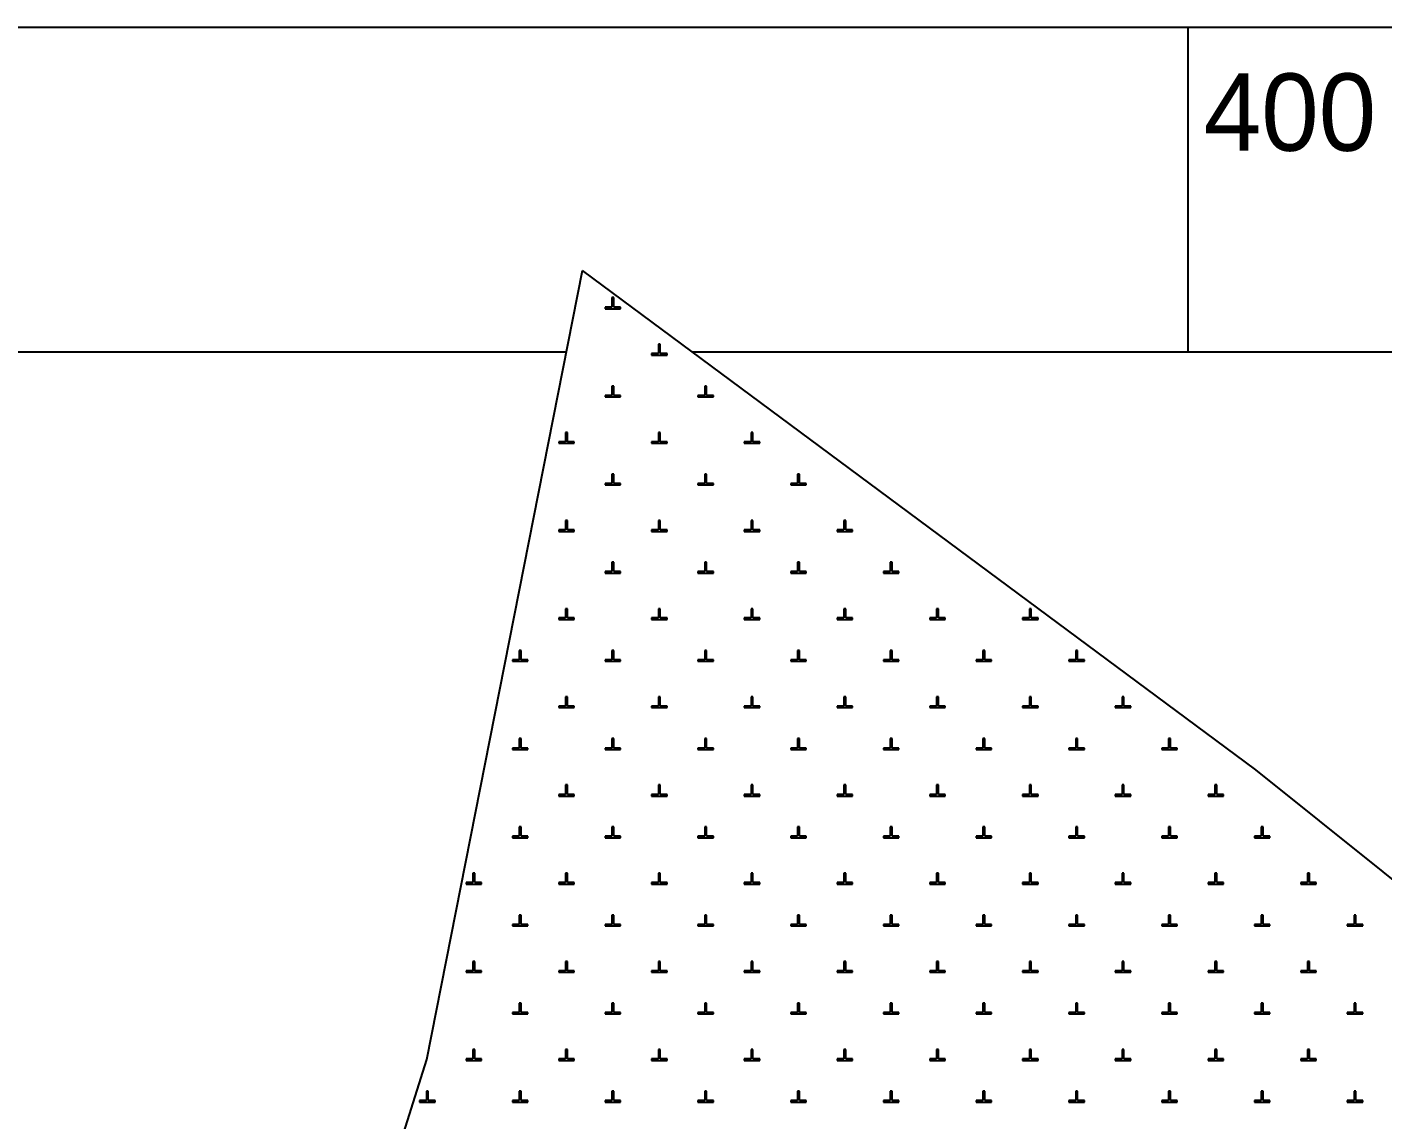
# Model space of a CAD drawing. Extents: x 550890 to 551618, y 1839259 to 1840146.
# Drawn here: x 551362.44 to 551406.29, y 1840075.16 to 1840110.5 of the extents above; entities that cross this region are included whole.
import ezdxf

# ---------------------------------------------------------------- set-up
doc = ezdxf.new("R2010")
doc.units = 0
for name, color, linetype in [('Level 10', 7, 'Continuous'), ('Level 19', 7, 'Continuous'), ('Level 23', 7, 'Continuous'), ('Level 63', 7, 'Continuous')]:
    doc.layers.add(name, color=color, linetype=linetype)

msp = doc.modelspace()

# ---------------------------------------------------------------- linework, layer by layer
at = {"layer": 'Level 10'}
msp.add_lwpolyline([(551419.93, 1839941.82), (551449.31, 1839963.25), (551424.53, 1839996.55), (551383.5, 1839991.13), (551380.09, 1840000), (551364.14, 1840041.48), (551375.37, 1840077.11), (551380.41, 1840102.63)], dxfattribs=at)
at = {"layer": 'Level 19'}
for p, q in [((551381.36, 1840101.44), (551381.14, 1840101.44)), ((551381.14, 1840101.44), (551381.14, 1840101.39)), ((551381.42, 1840101.75), (551381.36, 1840101.75)), ((551381.36, 1840101.75), (551381.36, 1840101.44)), ((551381.42, 1840101.44), (551381.42, 1840101.75)), ((551381.64, 1840101.44), (551381.42, 1840101.44)), ((551381.64, 1840101.39), (551381.64, 1840101.44)), ((551381.14, 1840101.39), (551381.64, 1840101.39)), ((551382.92, 1840100.25), (551382.86, 1840100.25)), ((551382.86, 1840100.25), (551382.86, 1840099.94)), ((551382.92, 1840099.94), (551382.92, 1840100.25)), ((551382.86, 1840099.94), (551382.64, 1840099.94)), ((551382.64, 1840099.94), (551382.64, 1840099.89)), ((551382.64, 1840099.89), (551383.14, 1840099.89)), ((551383.14, 1840099.94), (551382.92, 1840099.94)), ((551383.14, 1840099.89), (551383.14, 1840099.94)), ((551381.42, 1840098.89), (551381.36, 1840098.89)), ((551381.36, 1840098.89), (551381.36, 1840098.59)), ((551381.42, 1840098.59), (551381.42, 1840098.89)), ((551384.42, 1840098.89), (551384.36, 1840098.89)), ((551384.36, 1840098.89), (551384.36, 1840098.59)), ((551384.42, 1840098.59), (551384.42, 1840098.89)), ((551381.36, 1840098.59), (551381.14, 1840098.59)), ((551381.14, 1840098.59), (551381.14, 1840098.54)), ((551381.14, 1840098.54), (551381.64, 1840098.54)), ((551381.64, 1840098.59), (551381.42, 1840098.59)), ((551381.64, 1840098.54), (551381.64, 1840098.59)), ((551384.36, 1840098.59), (551384.14, 1840098.59)), ((551384.14, 1840098.59), (551384.14, 1840098.54)), ((551384.14, 1840098.54), (551384.64, 1840098.54)), ((551384.64, 1840098.59), (551384.42, 1840098.59)), ((551384.64, 1840098.54), (551384.64, 1840098.59)), ((551379.86, 1840097.09), (551379.64, 1840097.09)), ((551379.64, 1840097.09), (551379.64, 1840097.04)), ((551379.64, 1840097.04), (551380.14, 1840097.04)), ((551379.92, 1840097.39), (551379.86, 1840097.39)), ((551379.86, 1840097.39), (551379.86, 1840097.09)), ((551379.92, 1840097.09), (551379.92, 1840097.39)), ((551380.14, 1840097.09), (551379.92, 1840097.09)), ((551380.14, 1840097.04), (551380.14, 1840097.09)), ((551382.86, 1840097.09), (551382.64, 1840097.09)), ((551382.64, 1840097.09), (551382.64, 1840097.04)), ((551382.64, 1840097.04), (551383.14, 1840097.04)), ((551382.92, 1840097.39), (551382.86, 1840097.39)), ((551382.86, 1840097.39), (551382.86, 1840097.09)), ((551382.92, 1840097.09), (551382.92, 1840097.39)), ((551383.14, 1840097.09), (551382.92, 1840097.09)), ((551383.14, 1840097.04), (551383.14, 1840097.09)), ((551385.86, 1840097.09), (551385.64, 1840097.09)), ((551385.64, 1840097.09), (551385.64, 1840097.04)), ((551385.64, 1840097.04), (551386.14, 1840097.04)), ((551385.92, 1840097.39), (551385.86, 1840097.39)), ((551385.86, 1840097.39), (551385.86, 1840097.09)), ((551385.92, 1840097.09), (551385.92, 1840097.39)), ((551386.14, 1840097.09), (551385.92, 1840097.09)), ((551386.14, 1840097.04), (551386.14, 1840097.09)), ((551381.36, 1840095.74), (551381.14, 1840095.74)), ((551381.14, 1840095.74), (551381.14, 1840095.69)), ((551381.42, 1840096.04), (551381.36, 1840096.04)), ((551381.36, 1840096.04), (551381.36, 1840095.74)), ((551381.42, 1840095.74), (551381.42, 1840096.04)), ((551381.64, 1840095.74), (551381.42, 1840095.74)), ((551381.64, 1840095.69), (551381.64, 1840095.74)), ((551384.36, 1840095.74), (551384.14, 1840095.74)), ((551384.14, 1840095.74), (551384.14, 1840095.69)), ((551384.42, 1840096.04), (551384.36, 1840096.04)), ((551384.36, 1840096.04), (551384.36, 1840095.74)), ((551384.42, 1840095.74), (551384.42, 1840096.04)), ((551384.64, 1840095.74), (551384.42, 1840095.74)), ((551384.64, 1840095.69), (551384.64, 1840095.74)), ((551387.36, 1840095.74), (551387.14, 1840095.74)), ((551387.14, 1840095.74), (551387.14, 1840095.69)), ((551387.42, 1840096.04), (551387.36, 1840096.04)), ((551387.36, 1840096.04), (551387.36, 1840095.74)), ((551387.42, 1840095.74), (551387.42, 1840096.04)), ((551387.64, 1840095.74), (551387.42, 1840095.74)), ((551387.64, 1840095.69), (551387.64, 1840095.74)), ((551381.14, 1840095.69), (551381.64, 1840095.69)), ((551384.14, 1840095.69), (551384.64, 1840095.69)), ((551387.14, 1840095.69), (551387.64, 1840095.69)), ((551379.92, 1840094.54), (551379.86, 1840094.54)), ((551379.86, 1840094.54), (551379.86, 1840094.24)), ((551379.92, 1840094.24), (551379.92, 1840094.54)), ((551382.92, 1840094.54), (551382.86, 1840094.54)), ((551382.86, 1840094.54), (551382.86, 1840094.24)), ((551382.92, 1840094.24), (551382.92, 1840094.54)), ((551385.92, 1840094.54), (551385.86, 1840094.54)), ((551385.86, 1840094.54), (551385.86, 1840094.24)), ((551385.92, 1840094.24), (551385.92, 1840094.54)), ((551388.92, 1840094.54), (551388.86, 1840094.54)), ((551388.86, 1840094.54), (551388.86, 1840094.24)), ((551388.92, 1840094.24), (551388.92, 1840094.54)), ((551379.86, 1840094.24), (551379.64, 1840094.24)), ((551379.64, 1840094.24), (551379.64, 1840094.19)), ((551379.64, 1840094.19), (551380.14, 1840094.19)), ((551380.14, 1840094.24), (551379.92, 1840094.24)), ((551380.14, 1840094.19), (551380.14, 1840094.24)), ((551382.86, 1840094.24), (551382.64, 1840094.24)), ((551382.64, 1840094.24), (551382.64, 1840094.19)), ((551382.64, 1840094.19), (551383.14, 1840094.19)), ((551383.14, 1840094.24), (551382.92, 1840094.24)), ((551383.14, 1840094.19), (551383.14, 1840094.24)), ((551385.86, 1840094.24), (551385.64, 1840094.24)), ((551385.64, 1840094.24), (551385.64, 1840094.19)), ((551385.64, 1840094.19), (551386.14, 1840094.19)), ((551386.14, 1840094.24), (551385.92, 1840094.24)), ((551386.14, 1840094.19), (551386.14, 1840094.24)), ((551388.86, 1840094.24), (551388.64, 1840094.24)), ((551388.64, 1840094.24), (551388.64, 1840094.19)), ((551388.64, 1840094.19), (551389.14, 1840094.19)), ((551389.14, 1840094.24), (551388.92, 1840094.24)), ((551389.14, 1840094.19), (551389.14, 1840094.24)), ((551381.42, 1840093.19), (551381.36, 1840093.19)), ((551381.36, 1840093.19), (551381.36, 1840092.89)), ((551381.42, 1840092.89), (551381.42, 1840093.19)), ((551384.42, 1840093.19), (551384.36, 1840093.19)), ((551384.36, 1840093.19), (551384.36, 1840092.89)), ((551384.42, 1840092.89), (551384.42, 1840093.19)), ((551387.42, 1840093.19), (551387.36, 1840093.19)), ((551387.36, 1840093.19), (551387.36, 1840092.89)), ((551387.42, 1840092.89), (551387.42, 1840093.19)), ((551390.42, 1840093.19), (551390.36, 1840093.19)), ((551390.36, 1840093.19), (551390.36, 1840092.89)), ((551390.42, 1840092.89), (551390.42, 1840093.19)), ((551381.36, 1840092.89), (551381.14, 1840092.89)), ((551381.14, 1840092.89), (551381.14, 1840092.84)), ((551381.14, 1840092.84), (551381.64, 1840092.84)), ((551381.64, 1840092.89), (551381.42, 1840092.89)), ((551381.64, 1840092.84), (551381.64, 1840092.89)), ((551384.36, 1840092.89), (551384.14, 1840092.89)), ((551384.14, 1840092.89), (551384.14, 1840092.84)), ((551384.14, 1840092.84), (551384.64, 1840092.84)), ((551384.64, 1840092.89), (551384.42, 1840092.89)), ((551384.64, 1840092.84), (551384.64, 1840092.89)), ((551387.36, 1840092.89), (551387.14, 1840092.89)), ((551387.14, 1840092.89), (551387.14, 1840092.84)), ((551387.14, 1840092.84), (551387.64, 1840092.84)), ((551387.64, 1840092.89), (551387.42, 1840092.89)), ((551387.64, 1840092.84), (551387.64, 1840092.89)), ((551390.36, 1840092.89), (551390.14, 1840092.89)), ((551390.14, 1840092.89), (551390.14, 1840092.84)), ((551390.14, 1840092.84), (551390.64, 1840092.84)), ((551390.64, 1840092.89), (551390.42, 1840092.89)), ((551390.64, 1840092.84), (551390.64, 1840092.89)), ((551379.86, 1840091.39), (551379.64, 1840091.39)), ((551379.64, 1840091.39), (551379.64, 1840091.34)), ((551379.64, 1840091.34), (551380.14, 1840091.34)), ((551379.92, 1840091.69), (551379.86, 1840091.69)), ((551379.86, 1840091.69), (551379.86, 1840091.39)), ((551379.92, 1840091.39), (551379.92, 1840091.69)), ((551380.14, 1840091.39), (551379.92, 1840091.39)), ((551380.14, 1840091.34), (551380.14, 1840091.39)), ((551382.86, 1840091.39), (551382.64, 1840091.39)), ((551382.64, 1840091.39), (551382.64, 1840091.34)), ((551382.64, 1840091.34), (551383.14, 1840091.34)), ((551382.92, 1840091.69), (551382.86, 1840091.69)), ((551382.86, 1840091.69), (551382.86, 1840091.39)), ((551382.92, 1840091.39), (551382.92, 1840091.69)), ((551383.14, 1840091.39), (551382.92, 1840091.39)), ((551383.14, 1840091.34), (551383.14, 1840091.39)), ((551385.86, 1840091.39), (551385.64, 1840091.39)), ((551385.64, 1840091.39), (551385.64, 1840091.34)), ((551385.64, 1840091.34), (551386.14, 1840091.34)), ((551385.92, 1840091.69), (551385.86, 1840091.69)), ((551385.86, 1840091.69), (551385.86, 1840091.39)), ((551385.92, 1840091.39), (551385.92, 1840091.69)), ((551386.14, 1840091.39), (551385.92, 1840091.39)), ((551386.14, 1840091.34), (551386.14, 1840091.39)), ((551388.86, 1840091.39), (551388.64, 1840091.39)), ((551388.64, 1840091.39), (551388.64, 1840091.34)), ((551388.64, 1840091.34), (551389.14, 1840091.34)), ((551388.92, 1840091.69), (551388.86, 1840091.69)), ((551388.86, 1840091.69), (551388.86, 1840091.39)), ((551388.92, 1840091.39), (551388.92, 1840091.69)), ((551389.14, 1840091.39), (551388.92, 1840091.39)), ((551389.14, 1840091.34), (551389.14, 1840091.39)), ((551391.86, 1840091.39), (551391.64, 1840091.39)), ((551391.64, 1840091.39), (551391.64, 1840091.34)), ((551391.64, 1840091.34), (551392.14, 1840091.34)), ((551391.92, 1840091.69), (551391.86, 1840091.69)), ((551391.86, 1840091.69), (551391.86, 1840091.39)), ((551391.92, 1840091.39), (551391.92, 1840091.69)), ((551392.14, 1840091.39), (551391.92, 1840091.39)), ((551392.14, 1840091.34), (551392.14, 1840091.39)), ((551394.86, 1840091.39), (551394.64, 1840091.39)), ((551394.64, 1840091.39), (551394.64, 1840091.34)), ((551394.64, 1840091.34), (551395.14, 1840091.34)), ((551394.92, 1840091.69), (551394.86, 1840091.69)), ((551394.86, 1840091.69), (551394.86, 1840091.39)), ((551394.92, 1840091.39), (551394.92, 1840091.69)), ((551395.14, 1840091.39), (551394.92, 1840091.39)), ((551395.14, 1840091.34), (551395.14, 1840091.39)), ((551378.36, 1840090.04), (551378.14, 1840090.04)), ((551378.14, 1840090.04), (551378.14, 1840089.99)), ((551378.42, 1840090.34), (551378.36, 1840090.34)), ((551378.36, 1840090.34), (551378.36, 1840090.04)), ((551378.42, 1840090.04), (551378.42, 1840090.34)), ((551378.64, 1840090.04), (551378.42, 1840090.04)), ((551378.64, 1840089.99), (551378.64, 1840090.04)), ((551381.36, 1840090.04), (551381.14, 1840090.04)), ((551381.14, 1840090.04), (551381.14, 1840089.99)), ((551381.42, 1840090.34), (551381.36, 1840090.34)), ((551381.36, 1840090.34), (551381.36, 1840090.04)), ((551381.42, 1840090.04), (551381.42, 1840090.34)), ((551381.64, 1840090.04), (551381.42, 1840090.04)), ((551381.64, 1840089.99), (551381.64, 1840090.04)), ((551384.36, 1840090.04), (551384.14, 1840090.04)), ((551384.14, 1840090.04), (551384.14, 1840089.99)), ((551384.42, 1840090.34), (551384.36, 1840090.34)), ((551384.36, 1840090.34), (551384.36, 1840090.04)), ((551384.42, 1840090.04), (551384.42, 1840090.34)), ((551384.64, 1840090.04), (551384.42, 1840090.04)), ((551384.64, 1840089.99), (551384.64, 1840090.04)), ((551387.36, 1840090.04), (551387.14, 1840090.04)), ((551387.14, 1840090.04), (551387.14, 1840089.99)), ((551387.42, 1840090.34), (551387.36, 1840090.34)), ((551387.36, 1840090.34), (551387.36, 1840090.04)), ((551387.42, 1840090.04), (551387.42, 1840090.34)), ((551387.64, 1840090.04), (551387.42, 1840090.04)), ((551387.64, 1840089.99), (551387.64, 1840090.04)), ((551390.36, 1840090.04), (551390.14, 1840090.04)), ((551390.14, 1840090.04), (551390.14, 1840089.99)), ((551390.42, 1840090.34), (551390.36, 1840090.34)), ((551390.36, 1840090.34), (551390.36, 1840090.04)), ((551390.42, 1840090.04), (551390.42, 1840090.34)), ((551390.64, 1840090.04), (551390.42, 1840090.04)), ((551390.64, 1840089.99), (551390.64, 1840090.04)), ((551393.36, 1840090.04), (551393.14, 1840090.04)), ((551393.14, 1840090.04), (551393.14, 1840089.99)), ((551393.42, 1840090.34), (551393.36, 1840090.34)), ((551393.36, 1840090.34), (551393.36, 1840090.04)), ((551393.42, 1840090.04), (551393.42, 1840090.34)), ((551393.64, 1840090.04), (551393.42, 1840090.04)), ((551393.64, 1840089.99), (551393.64, 1840090.04)), ((551396.36, 1840090.04), (551396.14, 1840090.04)), ((551396.14, 1840090.04), (551396.14, 1840089.99)), ((551396.42, 1840090.34), (551396.36, 1840090.34)), ((551396.36, 1840090.34), (551396.36, 1840090.04)), ((551396.42, 1840090.04), (551396.42, 1840090.34)), ((551396.64, 1840090.04), (551396.42, 1840090.04)), ((551396.64, 1840089.99), (551396.64, 1840090.04)), ((551378.14, 1840089.99), (551378.64, 1840089.99)), ((551381.14, 1840089.99), (551381.64, 1840089.99)), ((551384.14, 1840089.99), (551384.64, 1840089.99)), ((551387.14, 1840089.99), (551387.64, 1840089.99)), ((551390.14, 1840089.99), (551390.64, 1840089.99)), ((551393.14, 1840089.99), (551393.64, 1840089.99)), ((551396.14, 1840089.99), (551396.64, 1840089.99)), ((551379.92, 1840088.84), (551379.86, 1840088.84)), ((551379.86, 1840088.84), (551379.86, 1840088.54)), ((551379.92, 1840088.54), (551379.92, 1840088.84)), ((551382.92, 1840088.84), (551382.86, 1840088.84)), ((551382.86, 1840088.84), (551382.86, 1840088.54)), ((551382.92, 1840088.54), (551382.92, 1840088.84)), ((551385.92, 1840088.84), (551385.86, 1840088.84)), ((551385.86, 1840088.84), (551385.86, 1840088.54)), ((551385.92, 1840088.54), (551385.92, 1840088.84)), ((551388.92, 1840088.84), (551388.86, 1840088.84)), ((551388.86, 1840088.84), (551388.86, 1840088.54)), ((551388.92, 1840088.54), (551388.92, 1840088.84)), ((551391.92, 1840088.84), (551391.86, 1840088.84)), ((551391.86, 1840088.84), (551391.86, 1840088.54)), ((551391.92, 1840088.54), (551391.92, 1840088.84)), ((551394.92, 1840088.84), (551394.86, 1840088.84)), ((551394.86, 1840088.84), (551394.86, 1840088.54)), ((551394.92, 1840088.54), (551394.92, 1840088.84)), ((551397.92, 1840088.84), (551397.86, 1840088.84)), ((551397.86, 1840088.84), (551397.86, 1840088.54)), ((551397.92, 1840088.54), (551397.92, 1840088.84)), ((551379.86, 1840088.54), (551379.64, 1840088.54)), ((551379.64, 1840088.54), (551379.64, 1840088.49)), ((551379.64, 1840088.49), (551380.14, 1840088.49)), ((551380.14, 1840088.54), (551379.92, 1840088.54)), ((551380.14, 1840088.49), (551380.14, 1840088.54)), ((551382.86, 1840088.54), (551382.64, 1840088.54)), ((551382.64, 1840088.54), (551382.64, 1840088.49)), ((551382.64, 1840088.49), (551383.14, 1840088.49)), ((551383.14, 1840088.54), (551382.92, 1840088.54)), ((551383.14, 1840088.49), (551383.14, 1840088.54)), ((551385.86, 1840088.54), (551385.64, 1840088.54)), ((551385.64, 1840088.54), (551385.64, 1840088.49)), ((551385.64, 1840088.49), (551386.14, 1840088.49)), ((551386.14, 1840088.54), (551385.92, 1840088.54)), ((551386.14, 1840088.49), (551386.14, 1840088.54)), ((551388.86, 1840088.54), (551388.64, 1840088.54)), ((551388.64, 1840088.54), (551388.64, 1840088.49)), ((551388.64, 1840088.49), (551389.14, 1840088.49)), ((551389.14, 1840088.54), (551388.92, 1840088.54)), ((551389.14, 1840088.49), (551389.14, 1840088.54)), ((551391.86, 1840088.54), (551391.64, 1840088.54)), ((551391.64, 1840088.54), (551391.64, 1840088.49)), ((551391.64, 1840088.49), (551392.14, 1840088.49)), ((551392.14, 1840088.54), (551391.92, 1840088.54)), ((551392.14, 1840088.49), (551392.14, 1840088.54)), ((551394.86, 1840088.54), (551394.64, 1840088.54)), ((551394.64, 1840088.54), (551394.64, 1840088.49)), ((551394.64, 1840088.49), (551395.14, 1840088.49)), ((551395.14, 1840088.54), (551394.92, 1840088.54)), ((551395.14, 1840088.49), (551395.14, 1840088.54)), ((551397.86, 1840088.54), (551397.64, 1840088.54)), ((551397.64, 1840088.54), (551397.64, 1840088.49)), ((551397.64, 1840088.49), (551398.14, 1840088.49)), ((551398.14, 1840088.54), (551397.92, 1840088.54)), ((551398.14, 1840088.49), (551398.14, 1840088.54)), ((551378.42, 1840087.49), (551378.36, 1840087.49)), ((551378.36, 1840087.49), (551378.36, 1840087.18)), ((551378.42, 1840087.18), (551378.42, 1840087.49)), ((551381.42, 1840087.49), (551381.36, 1840087.49)), ((551381.36, 1840087.49), (551381.36, 1840087.18)), ((551381.42, 1840087.18), (551381.42, 1840087.49)), ((551384.42, 1840087.49), (551384.36, 1840087.49)), ((551384.36, 1840087.49), (551384.36, 1840087.18)), ((551384.42, 1840087.18), (551384.42, 1840087.49)), ((551387.42, 1840087.49), (551387.36, 1840087.49)), ((551387.36, 1840087.49), (551387.36, 1840087.18)), ((551387.42, 1840087.18), (551387.42, 1840087.49)), ((551390.42, 1840087.49), (551390.36, 1840087.49)), ((551390.36, 1840087.49), (551390.36, 1840087.18)), ((551390.42, 1840087.18), (551390.42, 1840087.49)), ((551393.42, 1840087.49), (551393.36, 1840087.49)), ((551393.36, 1840087.49), (551393.36, 1840087.18)), ((551393.42, 1840087.18), (551393.42, 1840087.49)), ((551396.42, 1840087.49), (551396.36, 1840087.49)), ((551396.36, 1840087.49), (551396.36, 1840087.18)), ((551396.42, 1840087.18), (551396.42, 1840087.49)), ((551399.42, 1840087.49), (551399.36, 1840087.49)), ((551399.36, 1840087.49), (551399.36, 1840087.18)), ((551399.42, 1840087.18), (551399.42, 1840087.49)), ((551378.36, 1840087.18), (551378.14, 1840087.18)), ((551378.14, 1840087.18), (551378.14, 1840087.13)), ((551378.14, 1840087.13), (551378.64, 1840087.13)), ((551378.64, 1840087.18), (551378.42, 1840087.18)), ((551378.64, 1840087.13), (551378.64, 1840087.18)), ((551381.36, 1840087.18), (551381.14, 1840087.18)), ((551381.14, 1840087.18), (551381.14, 1840087.13)), ((551381.14, 1840087.13), (551381.64, 1840087.13)), ((551381.64, 1840087.18), (551381.42, 1840087.18)), ((551381.64, 1840087.13), (551381.64, 1840087.18)), ((551384.36, 1840087.18), (551384.14, 1840087.18)), ((551384.14, 1840087.18), (551384.14, 1840087.13)), ((551384.14, 1840087.13), (551384.64, 1840087.13)), ((551384.64, 1840087.18), (551384.42, 1840087.18)), ((551384.64, 1840087.13), (551384.64, 1840087.18)), ((551387.36, 1840087.18), (551387.14, 1840087.18)), ((551387.14, 1840087.18), (551387.14, 1840087.13)), ((551387.14, 1840087.13), (551387.64, 1840087.13)), ((551387.64, 1840087.18), (551387.42, 1840087.18)), ((551387.64, 1840087.13), (551387.64, 1840087.18)), ((551390.36, 1840087.18), (551390.14, 1840087.18)), ((551390.14, 1840087.18), (551390.14, 1840087.13)), ((551390.14, 1840087.13), (551390.64, 1840087.13)), ((551390.64, 1840087.18), (551390.42, 1840087.18)), ((551390.64, 1840087.13), (551390.64, 1840087.18)), ((551393.36, 1840087.18), (551393.14, 1840087.18)), ((551393.14, 1840087.18), (551393.14, 1840087.13)), ((551393.14, 1840087.13), (551393.64, 1840087.13)), ((551393.64, 1840087.18), (551393.42, 1840087.18)), ((551393.64, 1840087.13), (551393.64, 1840087.18)), ((551396.36, 1840087.18), (551396.14, 1840087.18)), ((551396.14, 1840087.18), (551396.14, 1840087.13)), ((551396.14, 1840087.13), (551396.64, 1840087.13)), ((551396.64, 1840087.18), (551396.42, 1840087.18)), ((551396.64, 1840087.13), (551396.64, 1840087.18)), ((551399.36, 1840087.18), (551399.14, 1840087.18)), ((551399.14, 1840087.18), (551399.14, 1840087.13)), ((551399.14, 1840087.13), (551399.64, 1840087.13)), ((551399.64, 1840087.18), (551399.42, 1840087.18)), ((551399.64, 1840087.13), (551399.64, 1840087.18)), ((551379.86, 1840085.68), (551379.64, 1840085.68)), ((551379.64, 1840085.68), (551379.64, 1840085.63)), ((551379.64, 1840085.63), (551380.14, 1840085.63)), ((551379.92, 1840085.99), (551379.86, 1840085.99)), ((551379.86, 1840085.99), (551379.86, 1840085.68)), ((551379.92, 1840085.68), (551379.92, 1840085.99)), ((551380.14, 1840085.68), (551379.92, 1840085.68)), ((551380.14, 1840085.63), (551380.14, 1840085.68)), ((551382.86, 1840085.68), (551382.64, 1840085.68)), ((551382.64, 1840085.68), (551382.64, 1840085.63)), ((551382.64, 1840085.63), (551383.14, 1840085.63)), ((551382.92, 1840085.99), (551382.86, 1840085.99)), ((551382.86, 1840085.99), (551382.86, 1840085.68)), ((551382.92, 1840085.68), (551382.92, 1840085.99)), ((551383.14, 1840085.68), (551382.92, 1840085.68)), ((551383.14, 1840085.63), (551383.14, 1840085.68)), ((551385.86, 1840085.68), (551385.64, 1840085.68)), ((551385.64, 1840085.68), (551385.64, 1840085.63)), ((551385.64, 1840085.63), (551386.14, 1840085.63)), ((551385.92, 1840085.99), (551385.86, 1840085.99)), ((551385.86, 1840085.99), (551385.86, 1840085.68)), ((551385.92, 1840085.68), (551385.92, 1840085.99)), ((551386.14, 1840085.68), (551385.92, 1840085.68)), ((551386.14, 1840085.63), (551386.14, 1840085.68)), ((551388.86, 1840085.68), (551388.64, 1840085.68)), ((551388.64, 1840085.68), (551388.64, 1840085.63)), ((551388.64, 1840085.63), (551389.14, 1840085.63)), ((551388.92, 1840085.99), (551388.86, 1840085.99)), ((551388.86, 1840085.99), (551388.86, 1840085.68)), ((551388.92, 1840085.68), (551388.92, 1840085.99)), ((551389.14, 1840085.68), (551388.92, 1840085.68)), ((551389.14, 1840085.63), (551389.14, 1840085.68)), ((551391.86, 1840085.68), (551391.64, 1840085.68)), ((551391.64, 1840085.68), (551391.64, 1840085.63)), ((551391.64, 1840085.63), (551392.14, 1840085.63)), ((551391.92, 1840085.99), (551391.86, 1840085.99)), ((551391.86, 1840085.99), (551391.86, 1840085.68)), ((551391.92, 1840085.68), (551391.92, 1840085.99)), ((551392.14, 1840085.68), (551391.92, 1840085.68)), ((551392.14, 1840085.63), (551392.14, 1840085.68)), ((551394.86, 1840085.68), (551394.64, 1840085.68)), ((551394.64, 1840085.68), (551394.64, 1840085.63)), ((551394.64, 1840085.63), (551395.14, 1840085.63)), ((551394.92, 1840085.99), (551394.86, 1840085.99)), ((551394.86, 1840085.99), (551394.86, 1840085.68)), ((551394.92, 1840085.68), (551394.92, 1840085.99)), ((551395.14, 1840085.68), (551394.92, 1840085.68)), ((551395.14, 1840085.63), (551395.14, 1840085.68)), ((551397.86, 1840085.68), (551397.64, 1840085.68)), ((551397.64, 1840085.68), (551397.64, 1840085.63)), ((551397.64, 1840085.63), (551398.14, 1840085.63)), ((551397.92, 1840085.99), (551397.86, 1840085.99)), ((551397.86, 1840085.99), (551397.86, 1840085.68)), ((551397.92, 1840085.68), (551397.92, 1840085.99)), ((551398.14, 1840085.68), (551397.92, 1840085.68)), ((551398.14, 1840085.63), (551398.14, 1840085.68)), ((551400.86, 1840085.68), (551400.64, 1840085.68)), ((551400.64, 1840085.68), (551400.64, 1840085.63)), ((551400.64, 1840085.63), (551401.14, 1840085.63)), ((551400.92, 1840085.99), (551400.86, 1840085.99)), ((551400.86, 1840085.99), (551400.86, 1840085.68)), ((551400.92, 1840085.68), (551400.92, 1840085.99)), ((551401.14, 1840085.68), (551400.92, 1840085.68)), ((551401.14, 1840085.63), (551401.14, 1840085.68)), ((551378.36, 1840084.33), (551378.14, 1840084.33)), ((551378.14, 1840084.33), (551378.14, 1840084.28)), ((551378.42, 1840084.63), (551378.36, 1840084.63)), ((551378.36, 1840084.63), (551378.36, 1840084.33)), ((551378.42, 1840084.33), (551378.42, 1840084.63)), ((551378.64, 1840084.33), (551378.42, 1840084.33)), ((551378.64, 1840084.28), (551378.64, 1840084.33)), ((551381.36, 1840084.33), (551381.14, 1840084.33)), ((551381.14, 1840084.33), (551381.14, 1840084.28)), ((551381.42, 1840084.63), (551381.36, 1840084.63)), ((551381.36, 1840084.63), (551381.36, 1840084.33)), ((551381.42, 1840084.33), (551381.42, 1840084.63)), ((551381.64, 1840084.33), (551381.42, 1840084.33)), ((551381.64, 1840084.28), (551381.64, 1840084.33)), ((551384.36, 1840084.33), (551384.14, 1840084.33)), ((551384.14, 1840084.33), (551384.14, 1840084.28)), ((551384.42, 1840084.63), (551384.36, 1840084.63)), ((551384.36, 1840084.63), (551384.36, 1840084.33)), ((551384.42, 1840084.33), (551384.42, 1840084.63)), ((551384.64, 1840084.33), (551384.42, 1840084.33)), ((551384.64, 1840084.28), (551384.64, 1840084.33)), ((551387.36, 1840084.33), (551387.14, 1840084.33)), ((551387.14, 1840084.33), (551387.14, 1840084.28)), ((551387.42, 1840084.63), (551387.36, 1840084.63)), ((551387.36, 1840084.63), (551387.36, 1840084.33)), ((551387.42, 1840084.33), (551387.42, 1840084.63)), ((551387.64, 1840084.33), (551387.42, 1840084.33)), ((551387.64, 1840084.28), (551387.64, 1840084.33)), ((551390.36, 1840084.33), (551390.14, 1840084.33)), ((551390.14, 1840084.33), (551390.14, 1840084.28)), ((551390.42, 1840084.63), (551390.36, 1840084.63)), ((551390.36, 1840084.63), (551390.36, 1840084.33)), ((551390.42, 1840084.33), (551390.42, 1840084.63)), ((551390.64, 1840084.33), (551390.42, 1840084.33)), ((551390.64, 1840084.28), (551390.64, 1840084.33)), ((551393.36, 1840084.33), (551393.14, 1840084.33)), ((551393.14, 1840084.33), (551393.14, 1840084.28)), ((551393.42, 1840084.63), (551393.36, 1840084.63)), ((551393.36, 1840084.63), (551393.36, 1840084.33)), ((551393.42, 1840084.33), (551393.42, 1840084.63)), ((551393.64, 1840084.33), (551393.42, 1840084.33)), ((551393.64, 1840084.28), (551393.64, 1840084.33)), ((551396.36, 1840084.33), (551396.14, 1840084.33)), ((551396.14, 1840084.33), (551396.14, 1840084.28)), ((551396.42, 1840084.63), (551396.36, 1840084.63)), ((551396.36, 1840084.63), (551396.36, 1840084.33)), ((551396.42, 1840084.33), (551396.42, 1840084.63)), ((551396.64, 1840084.33), (551396.42, 1840084.33)), ((551396.64, 1840084.28), (551396.64, 1840084.33)), ((551399.36, 1840084.33), (551399.14, 1840084.33)), ((551399.14, 1840084.33), (551399.14, 1840084.28)), ((551399.42, 1840084.63), (551399.36, 1840084.63)), ((551399.36, 1840084.63), (551399.36, 1840084.33)), ((551399.42, 1840084.33), (551399.42, 1840084.63)), ((551399.64, 1840084.33), (551399.42, 1840084.33)), ((551399.64, 1840084.28), (551399.64, 1840084.33)), ((551402.36, 1840084.33), (551402.14, 1840084.33)), ((551402.14, 1840084.33), (551402.14, 1840084.28)), ((551402.42, 1840084.63), (551402.36, 1840084.63)), ((551402.36, 1840084.63), (551402.36, 1840084.33)), ((551402.42, 1840084.33), (551402.42, 1840084.63)), ((551402.64, 1840084.33), (551402.42, 1840084.33)), ((551402.64, 1840084.28), (551402.64, 1840084.33)), ((551378.14, 1840084.28), (551378.64, 1840084.28)), ((551381.14, 1840084.28), (551381.64, 1840084.28)), ((551384.14, 1840084.28), (551384.64, 1840084.28)), ((551387.14, 1840084.28), (551387.64, 1840084.28)), ((551390.14, 1840084.28), (551390.64, 1840084.28)), ((551393.14, 1840084.28), (551393.64, 1840084.28)), ((551396.14, 1840084.28), (551396.64, 1840084.28)), ((551399.14, 1840084.28), (551399.64, 1840084.28)), ((551402.14, 1840084.28), (551402.64, 1840084.28)), ((551376.92, 1840083.13), (551376.86, 1840083.13)), ((551376.86, 1840083.13), (551376.86, 1840082.83)), ((551376.92, 1840082.83), (551376.92, 1840083.13)), ((551379.92, 1840083.13), (551379.86, 1840083.13)), ((551379.86, 1840083.13), (551379.86, 1840082.83)), ((551379.92, 1840082.83), (551379.92, 1840083.13)), ((551382.92, 1840083.13), (551382.86, 1840083.13)), ((551382.86, 1840083.13), (551382.86, 1840082.83)), ((551382.92, 1840082.83), (551382.92, 1840083.13)), ((551385.92, 1840083.13), (551385.86, 1840083.13)), ((551385.86, 1840083.13), (551385.86, 1840082.83)), ((551385.92, 1840082.83), (551385.92, 1840083.13)), ((551388.92, 1840083.13), (551388.86, 1840083.13)), ((551388.86, 1840083.13), (551388.86, 1840082.83)), ((551388.92, 1840082.83), (551388.92, 1840083.13)), ((551391.92, 1840083.13), (551391.86, 1840083.13)), ((551391.86, 1840083.13), (551391.86, 1840082.83)), ((551391.92, 1840082.83), (551391.92, 1840083.13)), ((551394.92, 1840083.13), (551394.86, 1840083.13)), ((551394.86, 1840083.13), (551394.86, 1840082.83)), ((551394.92, 1840082.83), (551394.92, 1840083.13)), ((551397.92, 1840083.13), (551397.86, 1840083.13)), ((551397.86, 1840083.13), (551397.86, 1840082.83)), ((551397.92, 1840082.83), (551397.92, 1840083.13)), ((551400.92, 1840083.13), (551400.86, 1840083.13)), ((551400.86, 1840083.13), (551400.86, 1840082.83)), ((551400.92, 1840082.83), (551400.92, 1840083.13)), ((551403.92, 1840083.13), (551403.86, 1840083.13)), ((551403.86, 1840083.13), (551403.86, 1840082.83)), ((551403.92, 1840082.83), (551403.92, 1840083.13)), ((551376.86, 1840082.83), (551376.64, 1840082.83)), ((551376.64, 1840082.83), (551376.64, 1840082.78)), ((551376.64, 1840082.78), (551377.14, 1840082.78)), ((551377.14, 1840082.83), (551376.92, 1840082.83)), ((551377.14, 1840082.78), (551377.14, 1840082.83)), ((551379.86, 1840082.83), (551379.64, 1840082.83)), ((551379.64, 1840082.83), (551379.64, 1840082.78)), ((551379.64, 1840082.78), (551380.14, 1840082.78)), ((551380.14, 1840082.83), (551379.92, 1840082.83)), ((551380.14, 1840082.78), (551380.14, 1840082.83)), ((551382.86, 1840082.83), (551382.64, 1840082.83)), ((551382.64, 1840082.83), (551382.64, 1840082.78)), ((551382.64, 1840082.78), (551383.14, 1840082.78)), ((551383.14, 1840082.83), (551382.92, 1840082.83)), ((551383.14, 1840082.78), (551383.14, 1840082.83)), ((551385.86, 1840082.83), (551385.64, 1840082.83)), ((551385.64, 1840082.83), (551385.64, 1840082.78)), ((551385.64, 1840082.78), (551386.14, 1840082.78)), ((551386.14, 1840082.83), (551385.92, 1840082.83)), ((551386.14, 1840082.78), (551386.14, 1840082.83)), ((551388.86, 1840082.83), (551388.64, 1840082.83)), ((551388.64, 1840082.83), (551388.64, 1840082.78)), ((551388.64, 1840082.78), (551389.14, 1840082.78)), ((551389.14, 1840082.83), (551388.92, 1840082.83)), ((551389.14, 1840082.78), (551389.14, 1840082.83)), ((551391.86, 1840082.83), (551391.64, 1840082.83)), ((551391.64, 1840082.83), (551391.64, 1840082.78)), ((551391.64, 1840082.78), (551392.14, 1840082.78)), ((551392.14, 1840082.83), (551391.92, 1840082.83)), ((551392.14, 1840082.78), (551392.14, 1840082.83)), ((551394.86, 1840082.83), (551394.64, 1840082.83)), ((551394.64, 1840082.83), (551394.64, 1840082.78)), ((551394.64, 1840082.78), (551395.14, 1840082.78)), ((551395.14, 1840082.83), (551394.92, 1840082.83)), ((551395.14, 1840082.78), (551395.14, 1840082.83)), ((551397.86, 1840082.83), (551397.64, 1840082.83)), ((551397.64, 1840082.83), (551397.64, 1840082.78)), ((551397.64, 1840082.78), (551398.14, 1840082.78)), ((551398.14, 1840082.83), (551397.92, 1840082.83)), ((551398.14, 1840082.78), (551398.14, 1840082.83)), ((551400.86, 1840082.83), (551400.64, 1840082.83)), ((551400.64, 1840082.83), (551400.64, 1840082.78)), ((551400.64, 1840082.78), (551401.14, 1840082.78)), ((551401.14, 1840082.83), (551400.92, 1840082.83)), ((551401.14, 1840082.78), (551401.14, 1840082.83)), ((551403.86, 1840082.83), (551403.64, 1840082.83)), ((551403.64, 1840082.83), (551403.64, 1840082.78)), ((551403.64, 1840082.78), (551404.14, 1840082.78)), ((551404.14, 1840082.83), (551403.92, 1840082.83)), ((551404.14, 1840082.78), (551404.14, 1840082.83)), ((551378.42, 1840081.78), (551378.36, 1840081.78)), ((551378.36, 1840081.78), (551378.36, 1840081.48)), ((551378.42, 1840081.48), (551378.42, 1840081.78)), ((551381.42, 1840081.78), (551381.36, 1840081.78)), ((551381.36, 1840081.78), (551381.36, 1840081.48)), ((551381.42, 1840081.48), (551381.42, 1840081.78)), ((551384.42, 1840081.78), (551384.36, 1840081.78)), ((551384.36, 1840081.78), (551384.36, 1840081.48)), ((551384.42, 1840081.48), (551384.42, 1840081.78)), ((551387.42, 1840081.78), (551387.36, 1840081.78)), ((551387.36, 1840081.78), (551387.36, 1840081.48)), ((551387.42, 1840081.48), (551387.42, 1840081.78)), ((551390.42, 1840081.78), (551390.36, 1840081.78)), ((551390.36, 1840081.78), (551390.36, 1840081.48)), ((551390.42, 1840081.48), (551390.42, 1840081.78)), ((551393.42, 1840081.78), (551393.36, 1840081.78)), ((551393.36, 1840081.78), (551393.36, 1840081.48)), ((551393.42, 1840081.48), (551393.42, 1840081.78)), ((551396.42, 1840081.78), (551396.36, 1840081.78)), ((551396.36, 1840081.78), (551396.36, 1840081.48)), ((551396.42, 1840081.48), (551396.42, 1840081.78)), ((551399.42, 1840081.78), (551399.36, 1840081.78)), ((551399.36, 1840081.78), (551399.36, 1840081.48)), ((551399.42, 1840081.48), (551399.42, 1840081.78)), ((551402.42, 1840081.78), (551402.36, 1840081.78)), ((551402.36, 1840081.78), (551402.36, 1840081.48)), ((551402.42, 1840081.48), (551402.42, 1840081.78)), ((551405.42, 1840081.78), (551405.36, 1840081.78)), ((551405.36, 1840081.78), (551405.36, 1840081.48)), ((551405.42, 1840081.48), (551405.42, 1840081.78)), ((551378.36, 1840081.48), (551378.14, 1840081.48)), ((551378.14, 1840081.48), (551378.14, 1840081.43)), ((551378.14, 1840081.43), (551378.64, 1840081.43)), ((551378.64, 1840081.48), (551378.42, 1840081.48)), ((551378.64, 1840081.43), (551378.64, 1840081.48)), ((551381.36, 1840081.48), (551381.14, 1840081.48)), ((551381.14, 1840081.48), (551381.14, 1840081.43)), ((551381.14, 1840081.43), (551381.64, 1840081.43)), ((551381.64, 1840081.48), (551381.42, 1840081.48)), ((551381.64, 1840081.43), (551381.64, 1840081.48)), ((551384.36, 1840081.48), (551384.14, 1840081.48)), ((551384.14, 1840081.48), (551384.14, 1840081.43)), ((551384.14, 1840081.43), (551384.64, 1840081.43)), ((551384.64, 1840081.48), (551384.42, 1840081.48)), ((551384.64, 1840081.43), (551384.64, 1840081.48)), ((551387.36, 1840081.48), (551387.14, 1840081.48)), ((551387.14, 1840081.48), (551387.14, 1840081.43)), ((551387.14, 1840081.43), (551387.64, 1840081.43)), ((551387.64, 1840081.48), (551387.42, 1840081.48)), ((551387.64, 1840081.43), (551387.64, 1840081.48)), ((551390.36, 1840081.48), (551390.14, 1840081.48)), ((551390.14, 1840081.48), (551390.14, 1840081.43)), ((551390.14, 1840081.43), (551390.64, 1840081.43)), ((551390.64, 1840081.48), (551390.42, 1840081.48)), ((551390.64, 1840081.43), (551390.64, 1840081.48)), ((551393.36, 1840081.48), (551393.14, 1840081.48)), ((551393.14, 1840081.48), (551393.14, 1840081.43)), ((551393.14, 1840081.43), (551393.64, 1840081.43)), ((551393.64, 1840081.48), (551393.42, 1840081.48)), ((551393.64, 1840081.43), (551393.64, 1840081.48)), ((551396.36, 1840081.48), (551396.14, 1840081.48)), ((551396.14, 1840081.48), (551396.14, 1840081.43)), ((551396.14, 1840081.43), (551396.64, 1840081.43)), ((551396.64, 1840081.48), (551396.42, 1840081.48)), ((551396.64, 1840081.43), (551396.64, 1840081.48)), ((551399.36, 1840081.48), (551399.14, 1840081.48)), ((551399.14, 1840081.48), (551399.14, 1840081.43)), ((551399.14, 1840081.43), (551399.64, 1840081.43)), ((551399.64, 1840081.48), (551399.42, 1840081.48)), ((551399.64, 1840081.43), (551399.64, 1840081.48)), ((551402.36, 1840081.48), (551402.14, 1840081.48)), ((551402.14, 1840081.48), (551402.14, 1840081.43)), ((551402.14, 1840081.43), (551402.64, 1840081.43)), ((551402.64, 1840081.48), (551402.42, 1840081.48)), ((551402.64, 1840081.43), (551402.64, 1840081.48)), ((551405.36, 1840081.48), (551405.14, 1840081.48)), ((551405.14, 1840081.48), (551405.14, 1840081.43)), ((551405.14, 1840081.43), (551405.64, 1840081.43)), ((551405.64, 1840081.48), (551405.42, 1840081.48)), ((551405.64, 1840081.43), (551405.64, 1840081.48)), ((551376.86, 1840079.98), (551376.64, 1840079.98)), ((551376.64, 1840079.98), (551376.64, 1840079.93)), ((551376.64, 1840079.93), (551377.14, 1840079.93)), ((551376.92, 1840080.28), (551376.86, 1840080.28)), ((551376.86, 1840080.28), (551376.86, 1840079.98)), ((551376.92, 1840079.98), (551376.92, 1840080.28)), ((551377.14, 1840079.98), (551376.92, 1840079.98)), ((551377.14, 1840079.93), (551377.14, 1840079.98)), ((551379.86, 1840079.98), (551379.64, 1840079.98)), ((551379.64, 1840079.98), (551379.64, 1840079.93)), ((551379.64, 1840079.93), (551380.14, 1840079.93)), ((551379.92, 1840080.28), (551379.86, 1840080.28)), ((551379.86, 1840080.28), (551379.86, 1840079.98)), ((551379.92, 1840079.98), (551379.92, 1840080.28)), ((551380.14, 1840079.98), (551379.92, 1840079.98)), ((551380.14, 1840079.93), (551380.14, 1840079.98)), ((551382.86, 1840079.98), (551382.64, 1840079.98)), ((551382.64, 1840079.98), (551382.64, 1840079.93)), ((551382.64, 1840079.93), (551383.14, 1840079.93)), ((551382.92, 1840080.28), (551382.86, 1840080.28)), ((551382.86, 1840080.28), (551382.86, 1840079.98)), ((551382.92, 1840079.98), (551382.92, 1840080.28)), ((551383.14, 1840079.98), (551382.92, 1840079.98)), ((551383.14, 1840079.93), (551383.14, 1840079.98)), ((551385.86, 1840079.98), (551385.64, 1840079.98)), ((551385.64, 1840079.98), (551385.64, 1840079.93)), ((551385.64, 1840079.93), (551386.14, 1840079.93)), ((551385.92, 1840080.28), (551385.86, 1840080.28)), ((551385.86, 1840080.28), (551385.86, 1840079.98)), ((551385.92, 1840079.98), (551385.92, 1840080.28)), ((551386.14, 1840079.98), (551385.92, 1840079.98)), ((551386.14, 1840079.93), (551386.14, 1840079.98)), ((551388.86, 1840079.98), (551388.64, 1840079.98)), ((551388.64, 1840079.98), (551388.64, 1840079.93)), ((551388.64, 1840079.93), (551389.14, 1840079.93)), ((551388.92, 1840080.28), (551388.86, 1840080.28)), ((551388.86, 1840080.28), (551388.86, 1840079.98)), ((551388.92, 1840079.98), (551388.92, 1840080.28)), ((551389.14, 1840079.98), (551388.92, 1840079.98)), ((551389.14, 1840079.93), (551389.14, 1840079.98)), ((551391.86, 1840079.98), (551391.64, 1840079.98)), ((551391.64, 1840079.98), (551391.64, 1840079.93)), ((551391.64, 1840079.93), (551392.14, 1840079.93)), ((551391.92, 1840080.28), (551391.86, 1840080.28)), ((551391.86, 1840080.28), (551391.86, 1840079.98)), ((551391.92, 1840079.98), (551391.92, 1840080.28)), ((551392.14, 1840079.98), (551391.92, 1840079.98)), ((551392.14, 1840079.93), (551392.14, 1840079.98)), ((551394.86, 1840079.98), (551394.64, 1840079.98)), ((551394.64, 1840079.98), (551394.64, 1840079.93)), ((551394.64, 1840079.93), (551395.14, 1840079.93)), ((551394.92, 1840080.28), (551394.86, 1840080.28)), ((551394.86, 1840080.28), (551394.86, 1840079.98)), ((551394.92, 1840079.98), (551394.92, 1840080.28)), ((551395.14, 1840079.98), (551394.92, 1840079.98)), ((551395.14, 1840079.93), (551395.14, 1840079.98)), ((551397.86, 1840079.98), (551397.64, 1840079.98)), ((551397.64, 1840079.98), (551397.64, 1840079.93)), ((551397.64, 1840079.93), (551398.14, 1840079.93)), ((551397.92, 1840080.28), (551397.86, 1840080.28)), ((551397.86, 1840080.28), (551397.86, 1840079.98)), ((551397.92, 1840079.98), (551397.92, 1840080.28)), ((551398.14, 1840079.98), (551397.92, 1840079.98)), ((551398.14, 1840079.93), (551398.14, 1840079.98)), ((551400.86, 1840079.98), (551400.64, 1840079.98)), ((551400.64, 1840079.98), (551400.64, 1840079.93)), ((551400.64, 1840079.93), (551401.14, 1840079.93)), ((551400.92, 1840080.28), (551400.86, 1840080.28)), ((551400.86, 1840080.28), (551400.86, 1840079.98)), ((551400.92, 1840079.98), (551400.92, 1840080.28)), ((551401.14, 1840079.98), (551400.92, 1840079.98)), ((551401.14, 1840079.93), (551401.14, 1840079.98)), ((551403.86, 1840079.98), (551403.64, 1840079.98)), ((551403.64, 1840079.98), (551403.64, 1840079.93)), ((551403.64, 1840079.93), (551404.14, 1840079.93)), ((551403.92, 1840080.28), (551403.86, 1840080.28)), ((551403.86, 1840080.28), (551403.86, 1840079.98)), ((551403.92, 1840079.98), (551403.92, 1840080.28)), ((551404.14, 1840079.98), (551403.92, 1840079.98)), ((551404.14, 1840079.93), (551404.14, 1840079.98)), ((551378.36, 1840078.63), (551378.14, 1840078.63)), ((551378.14, 1840078.63), (551378.14, 1840078.58)), ((551378.42, 1840078.93), (551378.36, 1840078.93)), ((551378.36, 1840078.93), (551378.36, 1840078.63)), ((551378.42, 1840078.63), (551378.42, 1840078.93)), ((551378.64, 1840078.63), (551378.42, 1840078.63)), ((551378.64, 1840078.58), (551378.64, 1840078.63)), ((551381.36, 1840078.63), (551381.14, 1840078.63)), ((551381.14, 1840078.63), (551381.14, 1840078.58)), ((551381.42, 1840078.93), (551381.36, 1840078.93)), ((551381.36, 1840078.93), (551381.36, 1840078.63)), ((551381.42, 1840078.63), (551381.42, 1840078.93)), ((551381.64, 1840078.63), (551381.42, 1840078.63)), ((551381.64, 1840078.58), (551381.64, 1840078.63)), ((551384.36, 1840078.63), (551384.14, 1840078.63)), ((551384.14, 1840078.63), (551384.14, 1840078.58)), ((551384.42, 1840078.93), (551384.36, 1840078.93)), ((551384.36, 1840078.93), (551384.36, 1840078.63)), ((551384.42, 1840078.63), (551384.42, 1840078.93)), ((551384.64, 1840078.63), (551384.42, 1840078.63)), ((551384.64, 1840078.58), (551384.64, 1840078.63)), ((551387.36, 1840078.63), (551387.14, 1840078.63)), ((551387.14, 1840078.63), (551387.14, 1840078.58)), ((551387.42, 1840078.93), (551387.36, 1840078.93)), ((551387.36, 1840078.93), (551387.36, 1840078.63)), ((551387.42, 1840078.63), (551387.42, 1840078.93)), ((551387.64, 1840078.63), (551387.42, 1840078.63)), ((551387.64, 1840078.58), (551387.64, 1840078.63)), ((551390.36, 1840078.63), (551390.14, 1840078.63)), ((551390.14, 1840078.63), (551390.14, 1840078.58)), ((551390.42, 1840078.93), (551390.36, 1840078.93)), ((551390.36, 1840078.93), (551390.36, 1840078.63)), ((551390.42, 1840078.63), (551390.42, 1840078.93)), ((551390.64, 1840078.63), (551390.42, 1840078.63)), ((551390.64, 1840078.58), (551390.64, 1840078.63)), ((551393.36, 1840078.63), (551393.14, 1840078.63)), ((551393.14, 1840078.63), (551393.14, 1840078.58)), ((551393.42, 1840078.93), (551393.36, 1840078.93)), ((551393.36, 1840078.93), (551393.36, 1840078.63)), ((551393.42, 1840078.63), (551393.42, 1840078.93)), ((551393.64, 1840078.63), (551393.42, 1840078.63)), ((551393.64, 1840078.58), (551393.64, 1840078.63)), ((551396.36, 1840078.63), (551396.14, 1840078.63)), ((551396.14, 1840078.63), (551396.14, 1840078.58)), ((551396.42, 1840078.93), (551396.36, 1840078.93)), ((551396.36, 1840078.93), (551396.36, 1840078.63)), ((551396.42, 1840078.63), (551396.42, 1840078.93)), ((551396.64, 1840078.63), (551396.42, 1840078.63)), ((551396.64, 1840078.58), (551396.64, 1840078.63)), ((551399.36, 1840078.63), (551399.14, 1840078.63)), ((551399.14, 1840078.63), (551399.14, 1840078.58)), ((551399.42, 1840078.93), (551399.36, 1840078.93)), ((551399.36, 1840078.93), (551399.36, 1840078.63)), ((551399.42, 1840078.63), (551399.42, 1840078.93)), ((551399.64, 1840078.63), (551399.42, 1840078.63)), ((551399.64, 1840078.58), (551399.64, 1840078.63)), ((551402.36, 1840078.63), (551402.14, 1840078.63)), ((551402.14, 1840078.63), (551402.14, 1840078.58)), ((551402.42, 1840078.93), (551402.36, 1840078.93)), ((551402.36, 1840078.93), (551402.36, 1840078.63)), ((551402.42, 1840078.63), (551402.42, 1840078.93)), ((551402.64, 1840078.63), (551402.42, 1840078.63)), ((551402.64, 1840078.58), (551402.64, 1840078.63)), ((551405.36, 1840078.63), (551405.14, 1840078.63)), ((551405.14, 1840078.63), (551405.14, 1840078.58)), ((551405.42, 1840078.93), (551405.36, 1840078.93)), ((551405.36, 1840078.93), (551405.36, 1840078.63)), ((551405.42, 1840078.63), (551405.42, 1840078.93)), ((551405.64, 1840078.63), (551405.42, 1840078.63)), ((551405.64, 1840078.58), (551405.64, 1840078.63)), ((551378.14, 1840078.58), (551378.64, 1840078.58)), ((551381.14, 1840078.58), (551381.64, 1840078.58)), ((551384.14, 1840078.58), (551384.64, 1840078.58)), ((551387.14, 1840078.58), (551387.64, 1840078.58)), ((551390.14, 1840078.58), (551390.64, 1840078.58)), ((551393.14, 1840078.58), (551393.64, 1840078.58)), ((551396.14, 1840078.58), (551396.64, 1840078.58)), ((551399.14, 1840078.58), (551399.64, 1840078.58)), ((551402.14, 1840078.58), (551402.64, 1840078.58)), ((551405.14, 1840078.58), (551405.64, 1840078.58)), ((551376.92, 1840077.43), (551376.86, 1840077.43)), ((551376.86, 1840077.43), (551376.86, 1840077.13)), ((551376.92, 1840077.13), (551376.92, 1840077.43)), ((551379.92, 1840077.43), (551379.86, 1840077.43)), ((551379.86, 1840077.43), (551379.86, 1840077.13)), ((551379.92, 1840077.13), (551379.92, 1840077.43)), ((551382.92, 1840077.43), (551382.86, 1840077.43)), ((551382.86, 1840077.43), (551382.86, 1840077.13)), ((551382.92, 1840077.13), (551382.92, 1840077.43)), ((551385.92, 1840077.43), (551385.86, 1840077.43)), ((551385.86, 1840077.43), (551385.86, 1840077.13)), ((551385.92, 1840077.13), (551385.92, 1840077.43)), ((551388.92, 1840077.43), (551388.86, 1840077.43)), ((551388.86, 1840077.43), (551388.86, 1840077.13)), ((551388.92, 1840077.13), (551388.92, 1840077.43)), ((551391.92, 1840077.43), (551391.86, 1840077.43)), ((551391.86, 1840077.43), (551391.86, 1840077.13)), ((551391.92, 1840077.13), (551391.92, 1840077.43)), ((551394.92, 1840077.43), (551394.86, 1840077.43)), ((551394.86, 1840077.43), (551394.86, 1840077.13)), ((551394.92, 1840077.13), (551394.92, 1840077.43)), ((551397.92, 1840077.43), (551397.86, 1840077.43)), ((551397.86, 1840077.43), (551397.86, 1840077.13)), ((551397.92, 1840077.13), (551397.92, 1840077.43)), ((551400.92, 1840077.43), (551400.86, 1840077.43)), ((551400.86, 1840077.43), (551400.86, 1840077.13)), ((551400.92, 1840077.13), (551400.92, 1840077.43)), ((551403.92, 1840077.43), (551403.86, 1840077.43)), ((551403.86, 1840077.43), (551403.86, 1840077.13)), ((551403.92, 1840077.13), (551403.92, 1840077.43)), ((551376.86, 1840077.13), (551376.64, 1840077.13)), ((551376.64, 1840077.13), (551376.64, 1840077.08)), ((551376.64, 1840077.08), (551377.14, 1840077.08)), ((551377.14, 1840077.13), (551376.92, 1840077.13)), ((551377.14, 1840077.08), (551377.14, 1840077.13)), ((551379.86, 1840077.13), (551379.64, 1840077.13)), ((551379.64, 1840077.13), (551379.64, 1840077.08)), ((551379.64, 1840077.08), (551380.14, 1840077.08)), ((551380.14, 1840077.13), (551379.92, 1840077.13)), ((551380.14, 1840077.08), (551380.14, 1840077.13)), ((551382.86, 1840077.13), (551382.64, 1840077.13)), ((551382.64, 1840077.13), (551382.64, 1840077.08)), ((551382.64, 1840077.08), (551383.14, 1840077.08)), ((551383.14, 1840077.13), (551382.92, 1840077.13)), ((551383.14, 1840077.08), (551383.14, 1840077.13)), ((551385.86, 1840077.13), (551385.64, 1840077.13)), ((551385.64, 1840077.13), (551385.64, 1840077.08)), ((551385.64, 1840077.08), (551386.14, 1840077.08)), ((551386.14, 1840077.13), (551385.92, 1840077.13)), ((551386.14, 1840077.08), (551386.14, 1840077.13)), ((551388.86, 1840077.13), (551388.64, 1840077.13)), ((551388.64, 1840077.13), (551388.64, 1840077.08)), ((551388.64, 1840077.08), (551389.14, 1840077.08)), ((551389.14, 1840077.13), (551388.92, 1840077.13)), ((551389.14, 1840077.08), (551389.14, 1840077.13)), ((551391.86, 1840077.13), (551391.64, 1840077.13)), ((551391.64, 1840077.13), (551391.64, 1840077.08)), ((551391.64, 1840077.08), (551392.14, 1840077.08)), ((551392.14, 1840077.13), (551391.92, 1840077.13)), ((551392.14, 1840077.08), (551392.14, 1840077.13)), ((551394.86, 1840077.13), (551394.64, 1840077.13)), ((551394.64, 1840077.13), (551394.64, 1840077.08)), ((551394.64, 1840077.08), (551395.14, 1840077.08)), ((551395.14, 1840077.13), (551394.92, 1840077.13)), ((551395.14, 1840077.08), (551395.14, 1840077.13)), ((551397.86, 1840077.13), (551397.64, 1840077.13)), ((551397.64, 1840077.13), (551397.64, 1840077.08)), ((551397.64, 1840077.08), (551398.14, 1840077.08)), ((551398.14, 1840077.13), (551397.92, 1840077.13)), ((551398.14, 1840077.08), (551398.14, 1840077.13)), ((551400.86, 1840077.13), (551400.64, 1840077.13)), ((551400.64, 1840077.13), (551400.64, 1840077.08)), ((551400.64, 1840077.08), (551401.14, 1840077.08)), ((551401.14, 1840077.13), (551400.92, 1840077.13)), ((551401.14, 1840077.08), (551401.14, 1840077.13)), ((551403.86, 1840077.13), (551403.64, 1840077.13)), ((551403.64, 1840077.13), (551403.64, 1840077.08)), ((551403.64, 1840077.08), (551404.14, 1840077.08)), ((551404.14, 1840077.13), (551403.92, 1840077.13)), ((551404.14, 1840077.08), (551404.14, 1840077.13)), ((551375.42, 1840076.08), (551375.36, 1840076.08)), ((551375.36, 1840076.08), (551375.36, 1840075.78)), ((551375.42, 1840075.78), (551375.42, 1840076.08)), ((551378.42, 1840076.08), (551378.36, 1840076.08)), ((551378.36, 1840076.08), (551378.36, 1840075.78)), ((551378.42, 1840075.78), (551378.42, 1840076.08)), ((551381.42, 1840076.08), (551381.36, 1840076.08)), ((551381.36, 1840076.08), (551381.36, 1840075.78)), ((551381.42, 1840075.78), (551381.42, 1840076.08)), ((551384.42, 1840076.08), (551384.36, 1840076.08)), ((551384.36, 1840076.08), (551384.36, 1840075.78)), ((551384.42, 1840075.78), (551384.42, 1840076.08)), ((551387.42, 1840076.08), (551387.36, 1840076.08)), ((551387.36, 1840076.08), (551387.36, 1840075.78)), ((551387.42, 1840075.78), (551387.42, 1840076.08)), ((551390.42, 1840076.08), (551390.36, 1840076.08)), ((551390.36, 1840076.08), (551390.36, 1840075.78)), ((551390.42, 1840075.78), (551390.42, 1840076.08)), ((551393.42, 1840076.08), (551393.36, 1840076.08)), ((551393.36, 1840076.08), (551393.36, 1840075.78)), ((551393.42, 1840075.78), (551393.42, 1840076.08)), ((551396.42, 1840076.08), (551396.36, 1840076.08)), ((551396.36, 1840076.08), (551396.36, 1840075.78)), ((551396.42, 1840075.78), (551396.42, 1840076.08)), ((551399.42, 1840076.08), (551399.36, 1840076.08)), ((551399.36, 1840076.08), (551399.36, 1840075.78)), ((551399.42, 1840075.78), (551399.42, 1840076.08)), ((551402.42, 1840076.08), (551402.36, 1840076.08)), ((551402.36, 1840076.08), (551402.36, 1840075.78)), ((551402.42, 1840075.78), (551402.42, 1840076.08)), ((551405.42, 1840076.08), (551405.36, 1840076.08)), ((551405.36, 1840076.08), (551405.36, 1840075.78)), ((551405.42, 1840075.78), (551405.42, 1840076.08)), ((551375.36, 1840075.78), (551375.14, 1840075.78)), ((551375.14, 1840075.78), (551375.14, 1840075.73)), ((551375.14, 1840075.73), (551375.64, 1840075.73)), ((551375.64, 1840075.78), (551375.42, 1840075.78)), ((551375.64, 1840075.73), (551375.64, 1840075.78)), ((551378.36, 1840075.78), (551378.14, 1840075.78)), ((551378.14, 1840075.78), (551378.14, 1840075.73)), ((551378.14, 1840075.73), (551378.64, 1840075.73)), ((551378.64, 1840075.78), (551378.42, 1840075.78)), ((551378.64, 1840075.73), (551378.64, 1840075.78)), ((551381.36, 1840075.78), (551381.14, 1840075.78)), ((551381.14, 1840075.78), (551381.14, 1840075.73)), ((551381.14, 1840075.73), (551381.64, 1840075.73)), ((551381.64, 1840075.78), (551381.42, 1840075.78)), ((551381.64, 1840075.73), (551381.64, 1840075.78)), ((551384.36, 1840075.78), (551384.14, 1840075.78)), ((551384.14, 1840075.78), (551384.14, 1840075.73)), ((551384.14, 1840075.73), (551384.64, 1840075.73)), ((551384.64, 1840075.78), (551384.42, 1840075.78)), ((551384.64, 1840075.73), (551384.64, 1840075.78)), ((551387.36, 1840075.78), (551387.14, 1840075.78)), ((551387.14, 1840075.78), (551387.14, 1840075.73)), ((551387.14, 1840075.73), (551387.64, 1840075.73)), ((551387.64, 1840075.78), (551387.42, 1840075.78)), ((551387.64, 1840075.73), (551387.64, 1840075.78)), ((551390.36, 1840075.78), (551390.14, 1840075.78)), ((551390.14, 1840075.78), (551390.14, 1840075.73)), ((551390.14, 1840075.73), (551390.64, 1840075.73)), ((551390.64, 1840075.78), (551390.42, 1840075.78)), ((551390.64, 1840075.73), (551390.64, 1840075.78)), ((551393.36, 1840075.78), (551393.14, 1840075.78)), ((551393.14, 1840075.78), (551393.14, 1840075.73)), ((551393.14, 1840075.73), (551393.64, 1840075.73)), ((551393.64, 1840075.78), (551393.42, 1840075.78)), ((551393.64, 1840075.73), (551393.64, 1840075.78)), ((551396.36, 1840075.78), (551396.14, 1840075.78)), ((551396.14, 1840075.78), (551396.14, 1840075.73)), ((551396.14, 1840075.73), (551396.64, 1840075.73)), ((551396.64, 1840075.78), (551396.42, 1840075.78)), ((551396.64, 1840075.73), (551396.64, 1840075.78)), ((551399.36, 1840075.78), (551399.14, 1840075.78)), ((551399.14, 1840075.78), (551399.14, 1840075.73)), ((551399.14, 1840075.73), (551399.64, 1840075.73)), ((551399.64, 1840075.78), (551399.42, 1840075.78)), ((551399.64, 1840075.73), (551399.64, 1840075.78)), ((551402.36, 1840075.78), (551402.14, 1840075.78)), ((551402.14, 1840075.78), (551402.14, 1840075.73)), ((551402.14, 1840075.73), (551402.64, 1840075.73)), ((551402.64, 1840075.78), (551402.42, 1840075.78)), ((551402.64, 1840075.73), (551402.64, 1840075.78)), ((551405.36, 1840075.78), (551405.14, 1840075.78)), ((551405.14, 1840075.78), (551405.14, 1840075.73)), ((551405.14, 1840075.73), (551405.64, 1840075.73)), ((551405.64, 1840075.78), (551405.42, 1840075.78)), ((551405.64, 1840075.73), (551405.64, 1840075.78))]:
    msp.add_line(p, q, dxfattribs=at)
at = {"layer": 'Level 23'}
msp.add_lwpolyline([(551536.48, 1839869.75), (551540.82, 1839945.93), (551540.38, 1839955.25), (551538.81, 1839963.99), (551536.79, 1839970.12), (551532.43, 1839978.75), (551527.81, 1839986.2), (551521.78, 1839991.93), (551515.92, 1839996.51), (551468.78, 1840031.67), (551456.7, 1840040.77), (551447.59, 1840048.84), (551426.95, 1840066.64), (551402.18, 1840086.48), (551380.41, 1840102.63)], dxfattribs=at)
at = {"layer": 'Level 63'}
msp.add_lwpolyline([(550889.5, 1840110.5), (551610.5, 1840110.5), (551610.5, 1839389.5), (550889.5, 1839389.5)], close=True, dxfattribs=at)
for points in [[(551400, 1840100), (551400, 1840110.5)], [(551383.96, 1840100), (551600, 1840100), (551600, 1839400), (550900, 1839400), (550900, 1840100), (551379.89, 1840100)]]:
    msp.add_lwpolyline(points, dxfattribs=at)

# ---------------------------------------------------------------- texts
msp.add_text('400', height=2.5, dxfattribs=at).set_placement((551400.5, 1840106.5))

doc.saveas('drawing.dxf')
